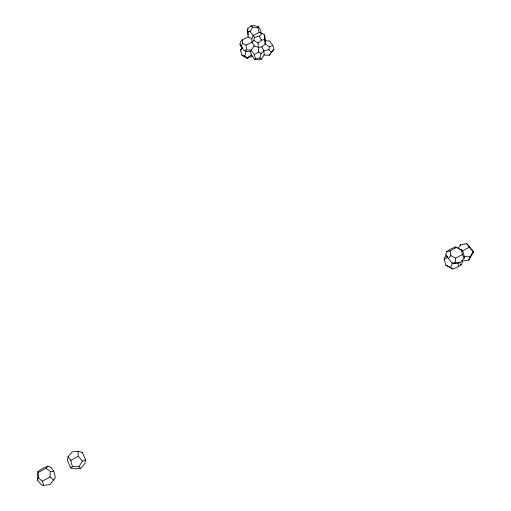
<?xml version="1.0" encoding="UTF-8"?>
<svg xmlns="http://www.w3.org/2000/svg" width="511" height="511" viewBox="0 0 511 511"><rect width="100%" height="100%" fill="white"/><g stroke="black" fill="none" stroke-linecap="round" stroke-linejoin="round"><path stroke-width="0.77" d="M53.712 480.008L49.937 477.082L50.295 471.436L46.214 468.204L38.657 472.273L38.268 477.913L37.386 480.053L41.48 484.952L43.633 485.45L49.931 484.511L53.712 480.008L55.354 477.459L53.776 471.219L51.132 467.469L47.881 466.166L43.103 468.172L37.878 471.551L37.335 474.898L37.386 480.053M455.231 263.076L455.614 258.202L462.34 254.574L461.516 249.885L455.48 246.947L449.872 249.432L446.614 251.719L445.803 255.027L452.024 263.248L460.053 262.788L464.154 258.253L464.314 256.611L462.711 250.805L461.516 249.885M462.033 260.476L462.564 260.974L461.752 264.251L458.552 266.589L452.957 269.01L445.841 265.12L444.263 259.396L444.481 257.774L446.48 255.551M68.059 456.681L67.446 460.43L70.678 467.865L75.008 468.881L80.732 468.402L84.903 463.534L85.593 459.811L82.303 452.433L78.017 451.328L72.287 451.845L68.059 456.681L70.805 460.385L72.396 466.632L70.678 467.865M254.267 46.041L250.281 51.285L245.925 51.656L244.258 50.544L241 46.622L239.978 44.591L240.54 41.659L242.303 39.801L248.154 36.933L251.782 38.702L251.98 42.17L254.267 46.041L258.349 47.363L261.868 46.923L265.222 43.978L264.672 34.978L262.264 33.458L259.173 32.429L253.303 35.31L251.782 38.702M242.303 39.801L242.482 43.269L246.11 45.057L251.98 42.17L253.826 40.299L254.408 37.316L250.026 31.363L247.803 32.078L248.154 36.933M269.144 55.297L271.488 52.288L268.843 49.676L269.425 46.718L272.836 45.479L273.922 49.286L269.144 55.297L264.142 55.016L261.415 59.116L259.179 59.755L254.67 59.538L251.431 55.054L250.281 51.285M252.402 55.871L247.298 58.388L247.158 57.596L244.782 56.133L245.925 51.656M254.67 59.538L255.443 58.414L259.831 58.05L261.044 53.527L263.887 50.806L268.843 49.676M460.354 245.452L460.673 244.609L466.862 243.696L473.665 251.834L468.747 260.093L462.564 260.974M468.747 260.093L470.107 256.816L473.18 251.821L473.665 251.834M241 46.622L242.482 43.269M452.957 269.01L450.402 267.547L452.65 263.184L457.166 262.929M72.396 466.632L78.822 466.715L82.405 461.229L85.593 459.811M250.026 31.363L252.798 27.23L257.851 27.53L258.579 26.802L260.84 30.711L261.012 33.464M458.035 248.442L460.673 244.609M247.298 58.388L243.747 56.612L241.824 55.022L240.534 50.212L242.284 47.804M242.655 47.708L240.534 50.212M271.488 52.288L273.922 49.286M46.214 468.204L47.881 466.166M448.192 258.63L450.868 255.621L450.082 250.933L456.77 247.33M254.408 37.316L259.39 36.153L262.264 33.458M247.803 32.078L247.65 28.903L250.978 25.933L254.504 25.55L258.579 26.802M261.044 53.527L258.643 52.039L258.049 43.058L261.434 40.082L264.973 39.654M81.862 452.759L82.303 452.433M444.263 259.396L447.381 257.442M247.158 57.596L251.431 55.054M255.443 58.414L254.293 54.626L258.643 52.039M38.268 477.913L42.349 481.183L49.937 477.082M70.805 460.385L78.317 456.336L78.017 451.328M473.18 251.821L469.36 247.215L462.711 250.805L459.37 249.119M244.258 50.544L246.468 49.88L251.029 50.123L254.293 54.626M446.614 251.719L450.082 250.933M460.354 264.532L461.752 264.251M452.024 263.248L452.65 263.184M50.295 471.436L53.776 471.219M460.053 262.788L457.92 262.884L458.552 266.589M464.314 256.611L470.107 256.816M264.672 34.978L265.005 40.759L269.514 41.021L272.836 45.479M241.824 55.022L244.782 56.133M445.841 265.12L450.402 267.547M450.868 255.621L455.614 258.202M455.48 246.947L456.757 247.694M269.425 46.718L265.222 43.978L265.005 40.759M253.826 40.299L258.049 43.058M259.831 58.05L261.415 59.116M250.978 25.933L252.798 27.23M78.822 466.715L80.732 468.402M445.803 255.027L447.457 256.548M37.878 471.551L38.657 472.273M239.978 44.591L241.077 45.639M78.317 456.336L82.405 461.229M466.862 243.696L469.36 247.215M259.39 36.153L261.434 40.082M261.868 46.923L263.887 50.806L264.142 55.016M462.34 254.574L464.154 258.253M42.349 481.183L43.633 485.45M257.851 27.53L259.173 32.429M247.65 28.903L248.11 34.786M246.11 45.057L246.468 49.88"/></g></svg>
